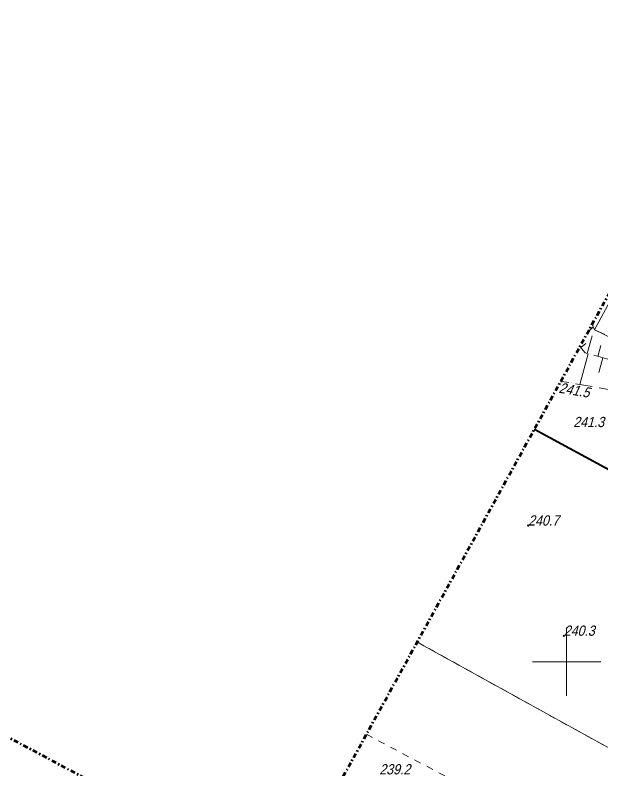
# Model space of a CAD drawing. Extents: x 7449598 to 7450455, y 5563374 to 5564952.
# Drawn here: x 7449959.6 to 7450002.7, y 5564192 to 5564247.3 of the extents above; entities that cross this region are included whole.
import ezdxf

# ---------------------------------------------------------------- set-up
doc = ezdxf.new("R2010")
doc.units = 0
doc.header["$MEASUREMENT"] = 0
for name, pattern in [('218-500', [1, 0.5, -0.5]), ('823-500', [1.75, 1.25, -0.5]), ('DGN Style 4', [0.686427, 0.343214, -0.171607, 0, -0.171607])]:
    doc.linetypes.add(name, pattern=pattern)
for name, color, linetype, lineweight in [('EDZPD_219', 7, 'Continuous', 0), ('SZOPO_902', 7, 'Continuous', 0), ('Warstwa 1', 7, 'Continuous', 0), ('Warstwa 29', 7, 'Continuous', 0), ('Warstwa 60', 7, 'Continuous', 0), ('Warstwa 8', 7, 'Continuous', 0), ('WUKPS_820', 7, 'Continuous', 0), ('WUKPS_823', 7, 'Continuous', 0), ('WUKPS_824', 7, 'Continuous', 0)]:
    doc.layers.add(name, color=color, linetype=linetype, lineweight=lineweight)
doc.styles.add('Style-WORKING_1250 I 0.26180', font='WORKING_1250.shx', dxfattribs={"oblique": 14.999978})

# ---------------------------------------------------------------- blocks, each defined once
blk = doc.blocks.new('PW01')
at = {"layer": 'Warstwa 1', "color": 7, "linetype": 'Continuous', "lineweight": 13}
blk.add_circle((0, 0), 0.045, dxfattribs=at)

msp = doc.modelspace()

# ---------------------------------------------------------------- linework, layer by layer
at = {"layer": 'EDZPD_219', "color": 96, "linetype": 'Continuous', "lineweight": 13}
for p, q in [((7449997.633, 5564217.015), (7450027.98, 5564200.67)), ((7449989.063, 5564201.442), (7450018.44, 5564185.19))]:
    msp.add_line(p, q, dxfattribs=at)
at = {"layer": 'SZOPO_902', "color": 7, "linetype": 'Continuous', "lineweight": 40, "flags": 128}
msp.add_lwpolyline([(7449997.641, 5564217.029), (7449998.18, 5564216.74), (7450023.12, 5564203.22)], dxfattribs=at)
at = {"layer": 'Warstwa 1', "color": 7, "linetype": 'Continuous', "lineweight": 13, "flags": 128}
msp.add_lwpolyline([(7450005.43, 5564222.68), (7450007.45, 5564226.52), (7450004.16, 5564228.23), (7450002.05, 5564224.31)], close=True, dxfattribs=at)
at = {"layer": 'Warstwa 29', "color": 96, "linetype": '218-500', "lineweight": 13}
for p, q in [((7450018.44, 5564185.19), (7449989.063, 5564201.442)), ((7449989.063, 5564201.442), (7450018.44, 5564185.19)), ((7449985.346, 5564194.687), (7450015.32, 5564178.76))]:
    msp.add_line(p, q, dxfattribs=at)
at = {"layer": 'Warstwa 60', "color": 7, "linetype": 'Continuous', "lineweight": 13}
for p, q in [((7450000, 5564197.5), (7450000, 5564202.5)), ((7449997.5, 5564200), (7450000, 5564200)), ((7449997.5, 5564200), (7450002.5, 5564200)), ((7450000, 5564200), (7450002.5, 5564200))]:
    msp.add_line(p, q, dxfattribs=at)
at = {"layer": 'Warstwa 8', "color": 7, "linetype": 'DGN Style 4', "lineweight": 53, "flags": 128}
msp.add_lwpolyline([(7450242.249, 5564757.195), (7450281.761, 5564736.224), (7450381.947, 5564923.763), (7450454.953, 5564884.917), (7450405.405, 5564791.854), (7450392.833, 5564798.548), (7450342.944, 5564703.75), (7450227.046, 5564484.373), (7450154.831, 5564348.788), (7449690.291, 5563497.193), (7449618.905, 5563522.751), (7449629.01, 5563547.14), (7449943.259, 5564118.2), (7449916.282, 5564132.943), (7449953.147, 5564197.693), (7449979.298, 5564183.674), (7450084.831, 5564375.475), (7450052.492, 5564392.854)], close=True, dxfattribs=at)
at = {"layer": 'WUKPS_820', "color": 7, "linetype": 'Continuous', "lineweight": 13}
for p, q in [((7450001.954, 5564224.506), (7450001.597, 5564224.218)), ((7450001.869, 5564223.858), (7450001.512, 5564222.571)), ((7450001.045, 5564223.013), (7450001.404, 5564223.302)), ((7450002.292, 5564222.354), (7450002.517, 5564223.165)), ((7450000.959, 5564220.302), (7450001.583, 5564222.551)), ((7450002.647, 5564222.256), (7450002.35, 5564221.185))]:
    msp.add_line(p, q, dxfattribs=at)
at = {"layer": 'WUKPS_823', "color": 7, "linetype": '823-500', "lineweight": 13, "flags": 128}
msp.add_lwpolyline([(7450006.53, 5564221.06), (7450003.64, 5564221.98), (7450001.37, 5564222.61), (7450000.979, 5564223.095)], dxfattribs=at)
at = {"layer": 'WUKPS_824', "color": 7, "linetype": '823-500', "lineweight": 13, "flags": 128}
for points in [[(7450001.861, 5564224.698), (7450002.05, 5564224.31), (7450005.43, 5564222.68), (7450006.3, 5564222.49), (7450006.53, 5564221.06)], [(7450006.53, 5564221.06), (7450004.94, 5564219.62), (7449999.63, 5564220.53), (7449999.601, 5564220.591)]]:
    msp.add_lwpolyline(points, dxfattribs=at)

# ---------------------------------------------------------------- block references
at = {"layer": 'Warstwa 1', "color": 7, "linetype": 'Continuous', "lineweight": 13}
for p in [(7449999.63, 5564220.53), (7449997.19, 5564209.97), (7449999.8, 5564201.9)]:
    msp.add_blockref('PW01', p, dxfattribs=at)

# ---------------------------------------------------------------- texts
at = {"layer": 'Warstwa 1', "color": 7, "linetype": 'Continuous', "lineweight": 0, "style": 'Style-WORKING_1250 I 0.26180', "oblique": 15, "width": 0.900007}
msp.add_text('241.5', height=0.75, rotation=350.2749, dxfattribs=at).set_placement((7449999.39, 5564219.71))
for s, p in [('241.3', (7450000.49, 5564217.18)), ('240.7', (7449997.19, 5564209.97)), ('240.3', (7449999.8, 5564201.9)), ('239.2', (7449986.3, 5564191.75))]:
    msp.add_text(s, height=0.75, dxfattribs=at).set_placement(p)

doc.saveas('drawing.dxf')
